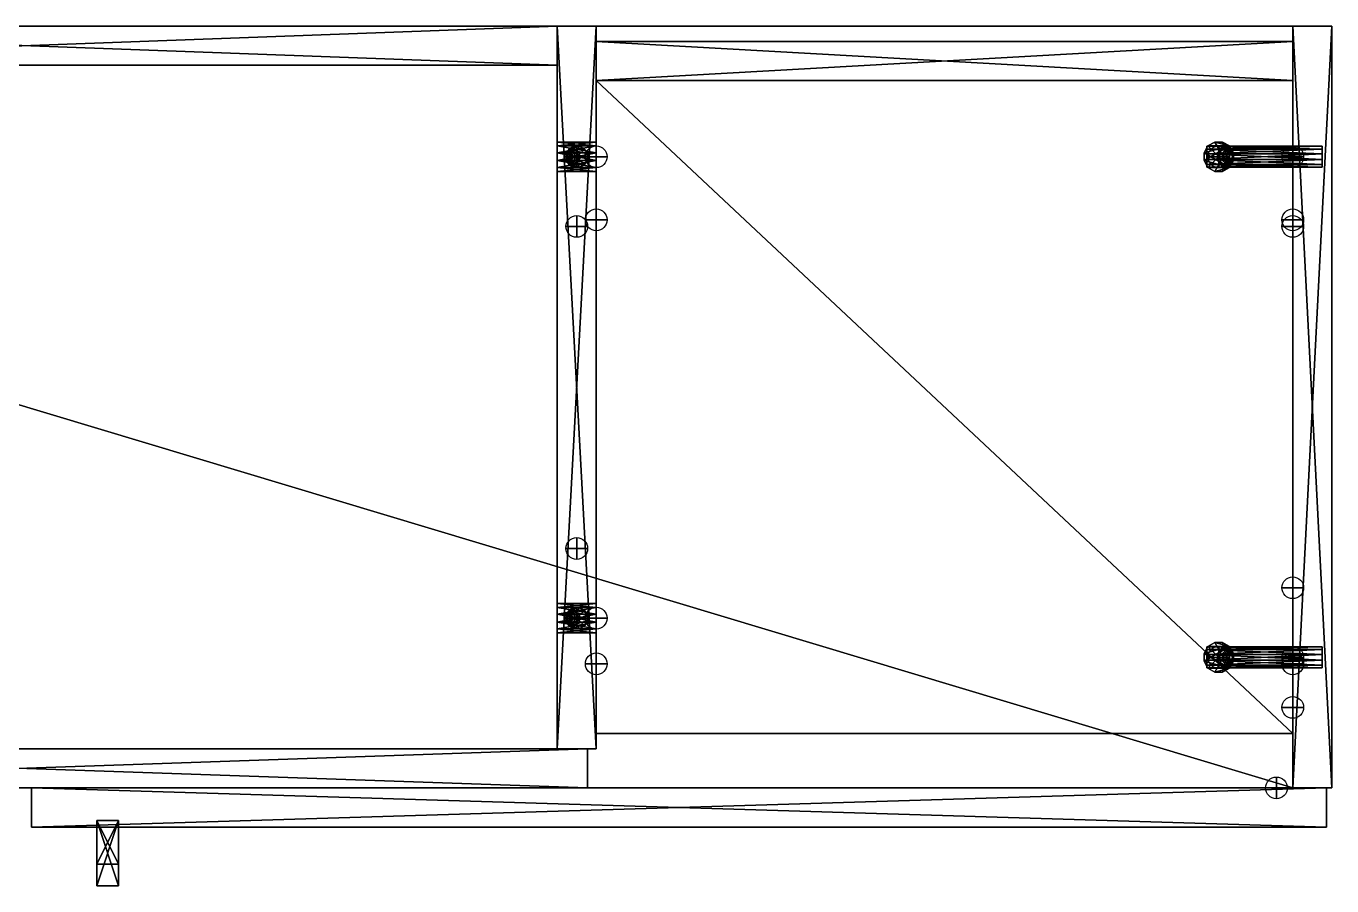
# Model space of a CAD drawing. Header units: centimetres. Extents: x 0 to 120, y -39 to 0.
# Drawn here: x 60 to 120, y -39.5 to 0 of the extents above; entities that cross this region are included whole.
import ezdxf

# ---------------------------------------------------------------- set-up
doc = ezdxf.new("R2010")
doc.units = ezdxf.units.CM
doc.header["$MEASUREMENT"] = 0
for name, color, linetype in [('CAB_DOORS', 31, 'Continuous'), ('CONNCIRCLE', 7, 'Continuous'), ('CONNECTORS', 7, 'Continuous'), ('HANDLES_AND_KNOBS', 254, 'Continuous'), ('MINIFKS', 6, 'Continuous'), ('PANELS_SIDE', 40, 'Continuous'), ('PANELS_WALL', 6, 'Continuous'), ('SHELVES', 32, 'Continuous')]:
    doc.layers.add(name, color=color, linetype=linetype)

# ---------------------------------------------------------------- blocks, each defined once
blk = doc.blocks.new('RIGHT_PANEL$2461169.476397037')
at = {"layer": 'PANELS_SIDE'}
mesh = blk.add_polyface(dxfattribs=at)
corners = [(0, 0), (1.8, 0), (0, 0, 115), (1.8, 0, 115), (0, -35, 115), (1.8, -35, 115), (0, -35), (1.8, -35)]
mesh.append_faces([[corners[k] for k in face] for face in [(3, 7, 1, 3)]], dxfattribs={"vtx0": -1})
mesh.append_faces([[corners[k] for k in face] for face in [(3, 1, 2, 3), (5, 3, 4, 5), (7, 5, 6, 7), (1, 7, 0, 1), (0, 6, 2, 0)]], dxfattribs={"vtx1": -1, "vtx3": -1})
mesh.append_faces([[corners[k] for k in face] for face in [(1, 0, 2, 1), (3, 2, 4, 3), (5, 4, 6, 5), (7, 6, 0, 7), (6, 4, 2, 6), (3, 5, 7, 3)]], dxfattribs={"vtx2": -1, "vtx3": -1})
blk = doc.blocks.new('BACKPANEL$2461169.476393912')
at = {"layer": 'PANELS_WALL'}
mesh = blk.add_polyface(dxfattribs=at)
corners = [(0, 0), (0, -1.8), (32, 0), (32, -1.8), (32, 0, 111.4), (32, -1.8, 111.4), (0, 0, 111.4), (0, -1.8, 111.4)]
mesh.append_faces([[corners[k] for k in face] for face in [(5, 1, 3, 5)]], dxfattribs={"vtx0": -1})
mesh.append_faces([[corners[k] for k in face] for face in [(3, 1, 2, 3), (5, 3, 4, 5), (7, 5, 6, 7), (1, 7, 0, 1), (2, 0, 4, 2)]], dxfattribs={"vtx1": -1, "vtx3": -1})
mesh.append_faces([[corners[k] for k in face] for face in [(1, 0, 2, 1), (3, 2, 4, 3), (5, 4, 6, 5), (7, 6, 0, 7), (0, 6, 4, 0), (5, 7, 1, 5)]], dxfattribs={"vtx2": -1, "vtx3": -1})
blk = doc.blocks.new('KA--RDUZ_____0595X1145$2461169.4763670834')
at = {"layer": 'CAB_DOORS'}
mesh = blk.add_polyface(dxfattribs=at)
corners = [(-29.75, -1.8), (-29.75, -1.8, 114.5), (-29.75, 0), (-29.75, 0, 114.5), (29.75, -1.8, 114.5), (29.75, 0, 114.5), (29.75, -1.8), (29.75, 0)]
mesh.append_faces([[corners[k] for k in face] for face in [(2, 1, 3), (3, 4, 5), (5, 6, 7), (7, 0, 2), (1, 6, 4), (5, 2, 3)]], dxfattribs={"vtx0": -1})
mesh.append_faces([[corners[k] for k in face] for face in [(0, 1, 2), (1, 4, 3), (4, 6, 5), (6, 0, 7), (0, 6, 1), (7, 2, 5)]], dxfattribs={"vtx1": -1})
blk = doc.blocks.new('HANDLES_AND_KNOBS_KULP53')
at = {"layer": 'HANDLES_AND_KNOBS'}
mesh = blk.add_polyface(dxfattribs=at)
corners = [(0.5, 7), (0.5, 7, 2), (-0.5, 7), (-0.5, 7, 2), (0.5, -7, 2), (-0.5, -7, 2), (0.5, -7), (-0.5, -7), (0.5, -9), (-0.5, -9), (0.5, -9, 3), (-0.5, -9, 3), (0.5, 9, 3), (-0.5, 9, 3), (0.5, 9), (-0.5, 9)]
mesh.append_faces([[corners[k] for k in face] for face in [(2, 1, 3), (3, 4, 5), (5, 6, 7), (7, 8, 9), (9, 10, 11), (11, 12, 13), (13, 14, 15), (15, 0, 2), (4, 8, 6), (9, 5, 7)]], dxfattribs={"vtx0": -1})
mesh.append_faces([[corners[k] for k in face] for face in [(10, 1, 12), (15, 3, 13), (13, 3, 11)]], dxfattribs={"vtx0": -1, "vtx1": -1})
mesh.append_faces([[corners[k] for k in face] for face in [(1, 14, 12), (10, 4, 1), (11, 3, 5)]], dxfattribs={"vtx0": -1, "vtx2": -1})
mesh.append_faces([[corners[k] for k in face] for face in [(0, 1, 2), (1, 4, 3), (4, 6, 5), (6, 8, 7), (8, 10, 9), (10, 12, 11), (12, 14, 13), (14, 0, 15), (0, 14, 1), (2, 3, 15)]], dxfattribs={"vtx1": -1})
mesh.append_faces([[corners[k] for k in face] for face in [(10, 8, 4), (9, 11, 5)]], dxfattribs={"vtx1": -1, "vtx2": -1})
blk = doc.blocks.new('KAGDRDUZ_____0595X1145$2461169.4763637614')
at = {"layer": 'CAB_DOORS', "color": 0}
blk.add_blockref('KA--RDUZ_____0595X1145$2461169.4763670834', (0, 0), dxfattribs=at)
at = {"layer": 'HANDLES_AND_KNOBS', "extrusion": (0, -1, 6.12303e-17)}
blk.add_blockref('HANDLES_AND_KNOBS_KULP53', (26.25, 12, 1.5), dxfattribs=at)
blk = doc.blocks.new('hinge_cup')
for centre in [(-0.496, 1.765), (-0.496, -2.049)]:
    blk.add_circle(centre, 0.15)
blk = doc.blocks.new('CONN_dwg-connectors-hinge_cup.dwg_3.141593_0.0000001.0000000.0000001.0000000.0000000.0000000.0000001.0000000.000000')
at = {"layer": 'CONNCIRCLE'}
blk.add_circle((0, 0), 0.5, dxfattribs=at)
at = {"layer": 'CONNCIRCLE', "extrusion": (0, 1, 0)}
blk.add_circle((0, 0), 0.5, dxfattribs=at)
at = {"layer": 'CONNCIRCLE', "extrusion": (1, 0, 0)}
blk.add_circle((0, 0), 0.5, dxfattribs=at)
at = {"layer": 'CAB_DOORS', "extrusion": (0, 1, 0), "rotation": 180.0000000000119}
blk.add_blockref('hinge_cup', (0, 0), dxfattribs=at)
mesh = blk.add_polyface()
corners = [(0, 0, 0.0001), (0, 0), (0, 0.0001, 0.0001), (0, 0.0001), (0.0001, 0, 0.0001), (0.0001, 0), (0.0001, 0.0001, 0.0001), (0.0001, 0.0001)]
mesh.append_faces([[corners[k] for k in face] for face in [(0, 0, 0, 0), (0, 0, 0, 0), (0, 0, 0, 0), (0, 0, 0, 0), (0, 0, 0, 0), (0, 0, 0, 0), (0, 0, 0, 0), (0, 0, 0, 0), (0, 0, 0, 0), (0, 0, 0, 0), (0, 0, 0, 0), (0, 0, 0, 0)]], dxfattribs={"vtx3": -1})
blk = doc.blocks.new('CONN_dwg-connectors-hinge_base.dwg_3.141593_-1.0000000.0000000.0000001.0000000.0000000.0000000.0000001.0000000.000000')
at = {"layer": 'CONNCIRCLE'}
blk.add_circle((0, 0), 0.5, dxfattribs=at)
at = {"layer": 'CONNCIRCLE', "extrusion": (0, 1, 0)}
blk.add_circle((0, 0), 0.5, dxfattribs=at)
at = {"layer": 'CONNCIRCLE', "extrusion": (1, 0, 0)}
blk.add_circle((0, 0), 0.5, dxfattribs=at)
mesh = blk.add_polyface()
corners = [(0, 0, 0.0001), (0, 0), (0, 0.0001, 0.0001), (0, 0.0001), (0.0001, 0, 0.0001), (0.0001, 0), (0.0001, 0.0001, 0.0001), (0.0001, 0.0001)]
mesh.append_faces([[corners[k] for k in face] for face in [(0, 0, 0, 0), (0, 0, 0, 0), (0, 0, 0, 0), (0, 0, 0, 0), (0, 0, 0, 0), (0, 0, 0, 0), (0, 0, 0, 0), (0, 0, 0, 0), (0, 0, 0, 0), (0, 0, 0, 0), (0, 0, 0, 0), (0, 0, 0, 0)]], dxfattribs={"vtx3": -1})
blk = doc.blocks.new('WFAN120(SB)115HTOP_PANEL$2461169.4763397914')
at = {"layer": 'SHELVES'}
mesh = blk.add_polyface(dxfattribs=at)
corners = [(0, -35), (0, -35, 1.8), (0, 0), (0, 0, 1.8), (116.4, 0), (116.4, 0, 1.8), (116.4, -35), (116.4, -35, 1.8)]
mesh.append_faces([[corners[k] for k in face] for face in [(2, 1, 3, 2), (4, 3, 5, 4), (6, 5, 7, 6), (0, 7, 1, 0), (2, 6, 0, 2)]], dxfattribs={"vtx0": -1})
mesh.append_faces([[corners[k] for k in face] for face in [(1, 7, 3, 1)]], dxfattribs={"vtx1": -1, "vtx3": -1})
mesh.append_faces([[corners[k] for k in face] for face in [(2, 0, 1, 2), (4, 2, 3, 4), (6, 4, 5, 6), (0, 6, 7, 0), (2, 4, 6, 2), (7, 5, 3, 7)]], dxfattribs={"vtx2": -1, "vtx3": -1})
blk = doc.blocks.new('Mnfks_ML')
at = {"layer": 'MINIFKS'}
mesh = blk.add_polyface(dxfattribs=at)
corners = [(0.129, -0.483, 1.36), (0.129, -0.483, -3.94), (0.354, -0.354, 1.36), (0.354, -0.354, -3.94), (0.483, -0.129, 1.36), (0.483, -0.129, -3.94), (0.483, 0.129, 1.36), (0.483, 0.129, -3.94), (0.354, 0.354, 1.36), (0.354, 0.354, -3.94), (0.129, 0.483, 1.36), (0.129, 0.483, -3.94), (-0.129, 0.483, 1.36), (-0.129, 0.483, -3.94), (-0.354, 0.354, 1.36), (-0.354, 0.354, -3.94), (-0.483, 0.129, 1.36), (-0.483, 0.129, -3.94), (-0.483, -0.129, 1.36), (-0.483, -0.129, -3.94), (-0.354, -0.354, 1.36), (-0.354, -0.354, -3.94), (-0.129, -0.483, 1.36), (-0.129, -0.483, -3.94)]
mesh.append_faces([[corners[k] for k in face] for face in [(2, 1, 3, 2), (4, 3, 5, 4), (6, 5, 7, 6), (8, 7, 9, 8), (10, 9, 11, 10), (12, 11, 13, 12), (14, 13, 15, 14), (16, 15, 17, 16), (18, 17, 19, 18), (20, 19, 21, 20), (22, 21, 23, 22), (0, 23, 1, 0), (14, 10, 12, 14)]], dxfattribs={"vtx0": -1})
mesh.append_faces([[corners[k] for k in face] for face in [(14, 0, 2, 14), (14, 2, 4, 14), (14, 4, 6, 14), (14, 6, 8, 14), (14, 8, 10, 14), (14, 18, 20, 14), (14, 20, 22, 14), (14, 22, 0, 14)]], dxfattribs={"vtx0": -1, "vtx2": -1})
mesh.append_faces([[corners[k] for k in face] for face in [(3, 1, 15, 3), (5, 3, 15, 5), (7, 5, 15, 7), (9, 7, 15, 9), (11, 9, 15, 11), (21, 19, 15, 21), (23, 21, 15, 23), (1, 23, 15, 1)]], dxfattribs={"vtx1": -1, "vtx2": -1, "vtx3": -1})
mesh.append_faces([[corners[k] for k in face] for face in [(13, 11, 15, 13)]], dxfattribs={"vtx1": -1, "vtx3": -1})
mesh.append_faces([[corners[k] for k in face] for face in [(2, 0, 1, 2), (4, 2, 3, 4), (6, 4, 5, 6), (8, 6, 7, 8), (10, 8, 9, 10), (12, 10, 11, 12), (14, 12, 13, 14), (16, 14, 15, 16), (18, 16, 17, 18), (20, 18, 19, 20), (22, 20, 21, 22), (0, 22, 23, 0), (14, 16, 18, 14), (19, 17, 15, 19)]], dxfattribs={"vtx2": -1, "vtx3": -1})
blk = doc.blocks.new('CONN_dwg-nwconnector-Mnfks_ML.dwg_0.000000_0.0000000.0000001.0000000.0000000.000000-1.0000000.0000001.0000000.000000')
at = {"layer": 'CONNCIRCLE'}
blk.add_circle((0, 0), 0.5, dxfattribs=at)
at = {"layer": 'CONNCIRCLE', "extrusion": (0, 1, 0)}
blk.add_circle((0, 0), 0.5, dxfattribs=at)
at = {"layer": 'CONNCIRCLE', "extrusion": (1, 0, 0)}
blk.add_circle((0, 0), 0.5, dxfattribs=at)
at = {"extrusion": (1, 0, 0), "rotation": 270}
blk.add_blockref('Mnfks_ML', (0, 0), dxfattribs=at)
mesh = blk.add_polyface()
corners = [(0, 0, 0.0001), (0, 0), (0, 0.0001, 0.0001), (0, 0.0001), (0.0001, 0, 0.0001), (0.0001, 0), (0.0001, 0.0001, 0.0001), (0.0001, 0.0001)]
mesh.append_faces([[corners[k] for k in face] for face in [(0, 0, 0, 0), (0, 0, 0, 0), (0, 0, 0, 0), (0, 0, 0, 0), (0, 0, 0, 0), (0, 0, 0, 0), (0, 0, 0, 0), (0, 0, 0, 0), (0, 0, 0, 0), (0, 0, 0, 0), (0, 0, 0, 0), (0, 0, 0, 0)]], dxfattribs={"vtx3": -1})
blk = doc.blocks.new('Mnfks_VIDA')
at = {"layer": 'MINIFKS'}
mesh = blk.add_polyface(dxfattribs=at)
corners = [(0.181, -0.676), (0.181, -0.676, -1.8), (0.495, -0.495), (0.495, -0.495, -1.8), (0.676, -0.181), (0.676, -0.181, -1.8), (0.676, 0.181), (0.676, 0.181, -1.8), (0.495, 0.495), (0.495, 0.495, -1.8), (0.181, 0.676), (0.181, 0.676, -1.8), (-0.181, 0.676), (-0.181, 0.676, -1.8), (-0.495, 0.495), (-0.495, 0.495, -1.8), (-0.676, 0.181), (-0.676, 0.181, -1.8), (-0.676, -0.181), (-0.676, -0.181, -1.8), (-0.495, -0.495), (-0.495, -0.495, -1.8), (-0.181, -0.676), (-0.181, -0.676, -1.8)]
mesh.append_faces([[corners[k] for k in face] for face in [(2, 1, 3, 2), (4, 3, 5, 4), (6, 5, 7, 6), (8, 7, 9, 8), (10, 9, 11, 10), (12, 11, 13, 12), (14, 13, 15, 14), (16, 15, 17, 16), (18, 17, 19, 18), (20, 19, 21, 20), (22, 21, 23, 22), (0, 23, 1, 0), (8, 4, 6, 8)]], dxfattribs={"vtx0": -1})
mesh.append_faces([[corners[k] for k in face] for face in [(8, 0, 2, 8), (8, 2, 4, 8), (8, 12, 14, 8), (8, 14, 16, 8), (8, 16, 18, 8), (8, 18, 20, 8), (8, 20, 22, 8), (8, 22, 0, 8)]], dxfattribs={"vtx0": -1, "vtx2": -1})
mesh.append_faces([[corners[k] for k in face] for face in [(3, 1, 9, 3), (5, 3, 9, 5), (15, 13, 9, 15), (17, 15, 9, 17), (19, 17, 9, 19), (21, 19, 9, 21), (23, 21, 9, 23), (1, 23, 9, 1)]], dxfattribs={"vtx1": -1, "vtx2": -1, "vtx3": -1})
mesh.append_faces([[corners[k] for k in face] for face in [(7, 5, 9, 7)]], dxfattribs={"vtx1": -1, "vtx3": -1})
mesh.append_faces([[corners[k] for k in face] for face in [(2, 0, 1, 2), (4, 2, 3, 4), (6, 4, 5, 6), (8, 6, 7, 8), (10, 8, 9, 10), (12, 10, 11, 12), (14, 12, 13, 14), (16, 14, 15, 16), (18, 16, 17, 18), (20, 18, 19, 20), (22, 20, 21, 22), (0, 22, 23, 0), (8, 10, 12, 8), (13, 11, 9, 13)]], dxfattribs={"vtx2": -1, "vtx3": -1})
blk = doc.blocks.new('CONN_dwg-nwconnector-Mnfks_VIDA.dwg_0.000000_0.0000000.0000001.0000001.0000000.0000000.0000000.000000-1.0000000.000000')
at = {"layer": 'CONNCIRCLE'}
blk.add_circle((0, 0), 0.5, dxfattribs=at)
at = {"layer": 'CONNCIRCLE', "extrusion": (0, 1, 0)}
blk.add_circle((0, 0), 0.5, dxfattribs=at)
at = {"layer": 'CONNCIRCLE', "extrusion": (1, 0, 0)}
blk.add_circle((0, 0), 0.5, dxfattribs=at)
at = {"extrusion": (0, 0, -1), "rotation": 180}
blk.add_blockref('Mnfks_VIDA', (0, 0), dxfattribs=at)
mesh = blk.add_polyface()
corners = [(0, 0, 0.0001), (0, 0), (0, 0.0001, 0.0001), (0, 0.0001), (0.0001, 0, 0.0001), (0.0001, 0), (0.0001, 0.0001, 0.0001), (0.0001, 0.0001)]
mesh.append_faces([[corners[k] for k in face] for face in [(0, 0, 0, 0), (0, 0, 0, 0), (0, 0, 0, 0), (0, 0, 0, 0), (0, 0, 0, 0), (0, 0, 0, 0), (0, 0, 0, 0), (0, 0, 0, 0), (0, 0, 0, 0), (0, 0, 0, 0), (0, 0, 0, 0), (0, 0, 0, 0)]], dxfattribs={"vtx3": -1})
blk = doc.blocks.new('CONN_dwg-nwconnector-Kavela.dwg_0.000000_0.0000000.0000001.0000000.0000000.000000-1.0000000.0000001.0000000.000000')
at = {"layer": 'CONNCIRCLE'}
blk.add_circle((0, 0), 0.5, dxfattribs=at)
at = {"layer": 'CONNCIRCLE', "extrusion": (0, 1, 0)}
blk.add_circle((0, 0), 0.5, dxfattribs=at)
at = {"layer": 'CONNCIRCLE', "extrusion": (1, 0, 0)}
blk.add_circle((0, 0), 0.5, dxfattribs=at)
mesh = blk.add_polyface()
corners = [(0, 0, 0.0001), (0, 0), (0, 0.0001, 0.0001), (0, 0.0001), (0.0001, 0, 0.0001), (0.0001, 0), (0.0001, 0.0001, 0.0001), (0.0001, 0.0001)]
mesh.append_faces([[corners[k] for k in face] for face in [(0, 0, 0, 0), (0, 0, 0, 0), (0, 0, 0, 0), (0, 0, 0, 0), (0, 0, 0, 0), (0, 0, 0, 0), (0, 0, 0, 0), (0, 0, 0, 0), (0, 0, 0, 0), (0, 0, 0, 0), (0, 0, 0, 0), (0, 0, 0, 0)]], dxfattribs={"vtx3": -1})
blk = doc.blocks.new('WFAN120(SB)115HBOTTOM_PANEL$2461169.476298044')
at = {"layer": 'SHELVES'}
mesh = blk.add_polyface(dxfattribs=at)
corners = [(0, -35), (0, -35, 1.8), (0, 0), (0, 0, 1.8), (116.4, 0), (116.4, 0, 1.8), (116.4, -35), (116.4, -35, 1.8)]
mesh.append_faces([[corners[k] for k in face] for face in [(2, 1, 3, 2), (4, 3, 5, 4), (6, 5, 7, 6), (0, 7, 1, 0), (2, 6, 0, 2)]], dxfattribs={"vtx0": -1})
mesh.append_faces([[corners[k] for k in face] for face in [(1, 7, 3, 1)]], dxfattribs={"vtx1": -1, "vtx3": -1})
mesh.append_faces([[corners[k] for k in face] for face in [(2, 0, 1, 2), (4, 2, 3, 4), (6, 4, 5, 6), (0, 6, 7, 0), (2, 4, 6, 2), (7, 5, 3, 7)]], dxfattribs={"vtx2": -1, "vtx3": -1})
blk = doc.blocks.new('CONN_dwg-nwconnector-Mnfks_ML.dwg_0.000000_0.0000000.0000001.0000000.0000000.0000001.0000000.000000-1.0000000.000000')
at = {"layer": 'CONNCIRCLE'}
blk.add_circle((0, 0), 0.5, dxfattribs=at)
at = {"layer": 'CONNCIRCLE', "extrusion": (0, 1, 0)}
blk.add_circle((0, 0), 0.5, dxfattribs=at)
at = {"layer": 'CONNCIRCLE', "extrusion": (1, 0, 0)}
blk.add_circle((0, 0), 0.5, dxfattribs=at)
at = {"extrusion": (1, 0, 0), "rotation": 90}
blk.add_blockref('Mnfks_ML', (0, 0), dxfattribs=at)
mesh = blk.add_polyface()
corners = [(0, 0, 0.0001), (0, 0), (0, 0.0001, 0.0001), (0, 0.0001), (0.0001, 0, 0.0001), (0.0001, 0), (0.0001, 0.0001, 0.0001), (0.0001, 0.0001)]
mesh.append_faces([[corners[k] for k in face] for face in [(0, 0, 0, 0), (0, 0, 0, 0), (0, 0, 0, 0), (0, 0, 0, 0), (0, 0, 0, 0), (0, 0, 0, 0), (0, 0, 0, 0), (0, 0, 0, 0), (0, 0, 0, 0), (0, 0, 0, 0), (0, 0, 0, 0), (0, 0, 0, 0)]], dxfattribs={"vtx3": -1})
blk = doc.blocks.new('CONN_dwg-nwconnector-Mnfks_VIDA.dwg_0.000000_0.0000000.0000001.0000001.0000000.0000000.0000000.0000001.0000000.000000')
at = {"layer": 'CONNCIRCLE'}
blk.add_circle((0, 0), 0.5, dxfattribs=at)
at = {"layer": 'CONNCIRCLE', "extrusion": (0, 1, 0)}
blk.add_circle((0, 0), 0.5, dxfattribs=at)
at = {"layer": 'CONNCIRCLE', "extrusion": (1, 0, 0)}
blk.add_circle((0, 0), 0.5, dxfattribs=at)
blk.add_blockref('Mnfks_VIDA', (0, 0))
mesh = blk.add_polyface()
corners = [(0, 0, 0.0001), (0, 0), (0, 0.0001, 0.0001), (0, 0.0001), (0.0001, 0, 0.0001), (0.0001, 0), (0.0001, 0.0001, 0.0001), (0.0001, 0.0001)]
mesh.append_faces([[corners[k] for k in face] for face in [(0, 0, 0, 0), (0, 0, 0, 0), (0, 0, 0, 0), (0, 0, 0, 0), (0, 0, 0, 0), (0, 0, 0, 0), (0, 0, 0, 0), (0, 0, 0, 0), (0, 0, 0, 0), (0, 0, 0, 0), (0, 0, 0, 0), (0, 0, 0, 0)]], dxfattribs={"vtx3": -1})
blk = doc.blocks.new('CONN_dwg-nwconnector-Kavela.dwg_0.000000_0.0000000.0000001.0000000.0000000.0000001.0000000.000000-1.0000000.000000')
at = {"layer": 'CONNCIRCLE'}
blk.add_circle((0, 0), 0.5, dxfattribs=at)
at = {"layer": 'CONNCIRCLE', "extrusion": (0, 1, 0)}
blk.add_circle((0, 0), 0.5, dxfattribs=at)
at = {"layer": 'CONNCIRCLE', "extrusion": (1, 0, 0)}
blk.add_circle((0, 0), 0.5, dxfattribs=at)
mesh = blk.add_polyface()
corners = [(0, 0, 0.0001), (0, 0), (0, 0.0001, 0.0001), (0, 0.0001), (0.0001, 0, 0.0001), (0.0001, 0), (0.0001, 0.0001, 0.0001), (0.0001, 0.0001)]
mesh.append_faces([[corners[k] for k in face] for face in [(0, 0, 0, 0), (0, 0, 0, 0), (0, 0, 0, 0), (0, 0, 0, 0), (0, 0, 0, 0), (0, 0, 0, 0), (0, 0, 0, 0), (0, 0, 0, 0), (0, 0, 0, 0), (0, 0, 0, 0), (0, 0, 0, 0), (0, 0, 0, 0)]], dxfattribs={"vtx3": -1})
blk = doc.blocks.new('WFAN120(SB)115HDIVIDER$2461169.4762209952')
at = {"layer": 'PANELS_SIDE'}
mesh = blk.add_polyface(dxfattribs=at)
corners = [(0, 0), (1.8, 0), (0, 0, 111.4), (1.8, 0, 111.4), (0, -33.2, 111.4), (1.8, -33.2, 111.4), (0, -33.2), (1.8, -33.2)]
mesh.append_faces([[corners[k] for k in face] for face in [(3, 7, 1, 3)]], dxfattribs={"vtx0": -1})
mesh.append_faces([[corners[k] for k in face] for face in [(3, 1, 2, 3), (5, 3, 4, 5), (7, 5, 6, 7), (1, 7, 0, 1), (0, 6, 2, 0)]], dxfattribs={"vtx1": -1, "vtx3": -1})
mesh.append_faces([[corners[k] for k in face] for face in [(1, 0, 2, 1), (3, 2, 4, 3), (5, 4, 6, 5), (7, 6, 0, 7), (6, 4, 2, 6), (3, 5, 7, 3)]], dxfattribs={"vtx2": -1, "vtx3": -1})
blk = doc.blocks.new('CONN_dwg-nwconnector-Mnfks_ML.dwg_0.000000_0.0000000.0000001.0000001.0000000.0000000.0000000.0000001.0000000.000000')
at = {"layer": 'CONNCIRCLE'}
blk.add_circle((0, 0), 0.5, dxfattribs=at)
at = {"layer": 'CONNCIRCLE', "extrusion": (0, 1, 0)}
blk.add_circle((0, 0), 0.5, dxfattribs=at)
at = {"layer": 'CONNCIRCLE', "extrusion": (1, 0, 0)}
blk.add_circle((0, 0), 0.5, dxfattribs=at)
at = {"layer": 'PANELS_SIDE'}
blk.add_blockref('Mnfks_ML', (0, 0), dxfattribs=at)
mesh = blk.add_polyface()
corners = [(0, 0, 0.0001), (0, 0), (0, 0.0001, 0.0001), (0, 0.0001), (0.0001, 0, 0.0001), (0.0001, 0), (0.0001, 0.0001, 0.0001), (0.0001, 0.0001)]
mesh.append_faces([[corners[k] for k in face] for face in [(0, 0, 0, 0), (0, 0, 0, 0), (0, 0, 0, 0), (0, 0, 0, 0), (0, 0, 0, 0), (0, 0, 0, 0), (0, 0, 0, 0), (0, 0, 0, 0), (0, 0, 0, 0), (0, 0, 0, 0), (0, 0, 0, 0), (0, 0, 0, 0)]], dxfattribs={"vtx3": -1})
blk = doc.blocks.new('CONN_dwg-nwconnector-Mnfks_VIDA.dwg_0.000000_0.0000000.0000001.0000000.0000000.0000001.0000000.000000-1.0000000.000000')
at = {"layer": 'CONNCIRCLE'}
blk.add_circle((0, 0), 0.5, dxfattribs=at)
at = {"layer": 'CONNCIRCLE', "extrusion": (0, 1, 0)}
blk.add_circle((0, 0), 0.5, dxfattribs=at)
at = {"layer": 'CONNCIRCLE', "extrusion": (1, 0, 0)}
blk.add_circle((0, 0), 0.5, dxfattribs=at)
at = {"layer": 'PANELS_SIDE', "extrusion": (1, 0, 0), "rotation": 90}
blk.add_blockref('Mnfks_VIDA', (0, 0), dxfattribs=at)
mesh = blk.add_polyface()
corners = [(0, 0, 0.0001), (0, 0), (0, 0.0001, 0.0001), (0, 0.0001), (0.0001, 0, 0.0001), (0.0001, 0), (0.0001, 0.0001, 0.0001), (0.0001, 0.0001)]
mesh.append_faces([[corners[k] for k in face] for face in [(0, 0, 0, 0), (0, 0, 0, 0), (0, 0, 0, 0), (0, 0, 0, 0), (0, 0, 0, 0), (0, 0, 0, 0), (0, 0, 0, 0), (0, 0, 0, 0), (0, 0, 0, 0), (0, 0, 0, 0), (0, 0, 0, 0), (0, 0, 0, 0)]], dxfattribs={"vtx3": -1})
blk = doc.blocks.new('CONN_dwg-nwconnector-Kavela.dwg_0.000000_0.0000000.0000001.0000001.0000000.0000000.0000000.0000001.0000000.000000')
at = {"layer": 'CONNCIRCLE'}
blk.add_circle((0, 0), 0.5, dxfattribs=at)
at = {"layer": 'CONNCIRCLE', "extrusion": (0, 1, 0)}
blk.add_circle((0, 0), 0.5, dxfattribs=at)
at = {"layer": 'CONNCIRCLE', "extrusion": (1, 0, 0)}
blk.add_circle((0, 0), 0.5, dxfattribs=at)
mesh = blk.add_polyface()
corners = [(0, 0, 0.0001), (0, 0), (0, 0.0001, 0.0001), (0, 0.0001), (0.0001, 0, 0.0001), (0.0001, 0), (0.0001, 0.0001, 0.0001), (0.0001, 0.0001)]
mesh.append_faces([[corners[k] for k in face] for face in [(0, 0, 0, 0), (0, 0, 0, 0), (0, 0, 0, 0), (0, 0, 0, 0), (0, 0, 0, 0), (0, 0, 0, 0), (0, 0, 0, 0), (0, 0, 0, 0), (0, 0, 0, 0), (0, 0, 0, 0), (0, 0, 0, 0), (0, 0, 0, 0)]], dxfattribs={"vtx3": -1})
blk = doc.blocks.new('CONN_dwg-nwconnector-Mnfks_ML.dwg_0.000000_0.0000000.0000001.0000001.0000000.0000000.0000000.000000-1.000000-0.000000')
at = {"layer": 'CONNCIRCLE'}
blk.add_circle((0, 0), 0.5, dxfattribs=at)
at = {"layer": 'CONNCIRCLE', "extrusion": (0, 1, 0)}
blk.add_circle((0, 0), 0.5, dxfattribs=at)
at = {"layer": 'CONNCIRCLE', "extrusion": (1, 0, 0)}
blk.add_circle((0, 0), 0.5, dxfattribs=at)
at = {"layer": 'PANELS_SIDE', "extrusion": (0, 1.13057e-16, -1), "rotation": 180}
blk.add_blockref('Mnfks_ML', (0, 0), dxfattribs=at)
mesh = blk.add_polyface()
corners = [(0, 0, 0.0001), (0, 0), (0, 0.0001, 0.0001), (0, 0.0001), (0.0001, 0, 0.0001), (0.0001, 0), (0.0001, 0.0001, 0.0001), (0.0001, 0.0001)]
mesh.append_faces([[corners[k] for k in face] for face in [(0, 0, 0, 0), (0, 0, 0, 0), (0, 0, 0, 0), (0, 0, 0, 0), (0, 0, 0, 0), (0, 0, 0, 0), (0, 0, 0, 0), (0, 0, 0, 0), (0, 0, 0, 0), (0, 0, 0, 0), (0, 0, 0, 0), (0, 0, 0, 0)]], dxfattribs={"vtx3": -1})
blk = doc.blocks.new('CONN_dwg-nwconnector-Mnfks_VIDA.dwg_0.000000_0.0000000.0000001.0000000.0000000.000000-1.0000000.0000001.0000000.000000')
at = {"layer": 'CONNCIRCLE'}
blk.add_circle((0, 0), 0.5, dxfattribs=at)
at = {"layer": 'CONNCIRCLE', "extrusion": (0, 1, 0)}
blk.add_circle((0, 0), 0.5, dxfattribs=at)
at = {"layer": 'CONNCIRCLE', "extrusion": (1, 0, 0)}
blk.add_circle((0, 0), 0.5, dxfattribs=at)
at = {"layer": 'PANELS_SIDE', "extrusion": (1, 0, 0), "rotation": 270}
blk.add_blockref('Mnfks_VIDA', (0, 0), dxfattribs=at)
mesh = blk.add_polyface()
corners = [(0, 0, 0.0001), (0, 0), (0, 0.0001, 0.0001), (0, 0.0001), (0.0001, 0, 0.0001), (0.0001, 0), (0.0001, 0.0001, 0.0001), (0.0001, 0.0001)]
mesh.append_faces([[corners[k] for k in face] for face in [(0, 0, 0, 0), (0, 0, 0, 0), (0, 0, 0, 0), (0, 0, 0, 0), (0, 0, 0, 0), (0, 0, 0, 0), (0, 0, 0, 0), (0, 0, 0, 0), (0, 0, 0, 0), (0, 0, 0, 0), (0, 0, 0, 0), (0, 0, 0, 0)]], dxfattribs={"vtx3": -1})
blk = doc.blocks.new('CONN_dwg-nwconnector-Kavela.dwg_0.000000_0.0000000.0000001.0000001.0000000.0000000.0000000.000000-1.000000-0.000000')
at = {"layer": 'CONNCIRCLE'}
blk.add_circle((0, 0), 0.5, dxfattribs=at)
at = {"layer": 'CONNCIRCLE', "extrusion": (0, 1, 0)}
blk.add_circle((0, 0), 0.5, dxfattribs=at)
at = {"layer": 'CONNCIRCLE', "extrusion": (1, 0, 0)}
blk.add_circle((0, 0), 0.5, dxfattribs=at)
mesh = blk.add_polyface()
corners = [(0, 0, 0.0001), (0, 0), (0, 0.0001, 0.0001), (0, 0.0001), (0.0001, 0, 0.0001), (0.0001, 0), (0.0001, 0.0001, 0.0001), (0.0001, 0.0001)]
mesh.append_faces([[corners[k] for k in face] for face in [(0, 0, 0, 0), (0, 0, 0, 0), (0, 0, 0, 0), (0, 0, 0, 0), (0, 0, 0, 0), (0, 0, 0, 0), (0, 0, 0, 0), (0, 0, 0, 0), (0, 0, 0, 0), (0, 0, 0, 0), (0, 0, 0, 0), (0, 0, 0, 0)]], dxfattribs={"vtx3": -1})
blk = doc.blocks.new('WFAN120(SB)115HFALSEFRONT$2461169.4761826387')
at = {"layer": 'PANELS_WALL'}
mesh = blk.add_polyface(dxfattribs=at)
corners = [(0, 0), (0, -1.8), (0, 0, 111.4), (0, -1.8, 111.4), (52, 0, 111.4), (52, -1.8, 111.4), (52, 0), (52, -1.8)]
mesh.append_faces([[corners[k] for k in face] for face in [(2, 1, 3, 2), (4, 3, 5, 4), (6, 5, 7, 6), (0, 7, 1, 0), (2, 6, 0, 2)]], dxfattribs={"vtx0": -1})
mesh.append_faces([[corners[k] for k in face] for face in [(1, 7, 3, 1)]], dxfattribs={"vtx1": -1, "vtx3": -1})
mesh.append_faces([[corners[k] for k in face] for face in [(2, 0, 1, 2), (4, 2, 3, 4), (6, 4, 5, 6), (0, 6, 7, 0), (2, 4, 6, 2), (7, 5, 3, 7)]], dxfattribs={"vtx2": -1, "vtx3": -1})
blk = doc.blocks.new('WFAN120(SB)115HRAIL$2461169.4761795369')
at = {"layer": 'PANELS_WALL'}
mesh = blk.add_polyface(dxfattribs=at)
corners = [(0, 0), (0, -1.8), (0, 0, 12), (0, -1.8, 12), (48.8, 0, 12), (48.8, -1.8, 12), (48.8, 0), (48.8, -1.8)]
mesh.append_faces([[corners[k] for k in face] for face in [(2, 1, 3, 2), (4, 3, 5, 4), (6, 5, 7, 6), (0, 7, 1, 0), (2, 6, 0, 2)]], dxfattribs={"vtx0": -1})
mesh.append_faces([[corners[k] for k in face] for face in [(1, 7, 3, 1)]], dxfattribs={"vtx1": -1, "vtx3": -1})
mesh.append_faces([[corners[k] for k in face] for face in [(2, 0, 1, 2), (4, 2, 3, 4), (6, 4, 5, 6), (0, 6, 7, 0), (2, 4, 6, 2), (7, 5, 3, 7)]], dxfattribs={"vtx2": -1, "vtx3": -1})
blk = doc.blocks.new('WFAN120(SB)115HADJUSTABLE_SHELF$2461169.476060729')
at = {"layer": 'SHELVES'}
mesh = blk.add_polyface(dxfattribs=at)
corners = [(0, -30), (0, -30, 1.8), (0, 0), (0, 0, 1.8), (32, 0), (32, 0, 1.8), (32, -30), (32, -30, 1.8)]
mesh.append_faces([[corners[k] for k in face] for face in [(2, 1, 3, 2), (4, 3, 5, 4), (6, 5, 7, 6), (0, 7, 1, 0), (2, 6, 0, 2)]], dxfattribs={"vtx0": -1})
mesh.append_faces([[corners[k] for k in face] for face in [(1, 7, 3, 1)]], dxfattribs={"vtx1": -1, "vtx3": -1})
mesh.append_faces([[corners[k] for k in face] for face in [(2, 0, 1, 2), (4, 2, 3, 4), (6, 4, 5, 6), (0, 6, 7, 0), (2, 4, 6, 2), (7, 5, 3, 7)]], dxfattribs={"vtx2": -1, "vtx3": -1})
blk = doc.blocks.new('CONN_dwg-nwconnector-HrafD.dwg_0.000000_0.0000000.0000001.0000000.0000000.000000-1.0000000.000000-1.0000000.000000')
at = {"layer": 'CONNCIRCLE'}
blk.add_circle((0, 0), 0.5, dxfattribs=at)
at = {"layer": 'CONNCIRCLE', "extrusion": (0, 1, 0)}
blk.add_circle((0, 0), 0.5, dxfattribs=at)
at = {"layer": 'CONNCIRCLE', "extrusion": (1, 0, 0)}
blk.add_circle((0, 0), 0.5, dxfattribs=at)
mesh = blk.add_polyface()
corners = [(0, 0, 0.0001), (0, 0), (0, 0.0001, 0.0001), (0, 0.0001), (0.0001, 0, 0.0001), (0.0001, 0), (0.0001, 0.0001, 0.0001), (0.0001, 0.0001)]
mesh.append_faces([[corners[k] for k in face] for face in [(0, 0, 0, 0), (0, 0, 0, 0), (0, 0, 0, 0), (0, 0, 0, 0), (0, 0, 0, 0), (0, 0, 0, 0), (0, 0, 0, 0), (0, 0, 0, 0), (0, 0, 0, 0), (0, 0, 0, 0), (0, 0, 0, 0), (0, 0, 0, 0)]], dxfattribs={"vtx3": -1})
blk = doc.blocks.new('CONN_dwg-nwconnector-HrafD.dwg_0.000000_0.0000000.0000001.0000000.0000000.0000001.0000000.000000-1.0000000.000000')
at = {"layer": 'CONNCIRCLE'}
blk.add_circle((0, 0), 0.5, dxfattribs=at)
at = {"layer": 'CONNCIRCLE', "extrusion": (0, 1, 0)}
blk.add_circle((0, 0), 0.5, dxfattribs=at)
at = {"layer": 'CONNCIRCLE', "extrusion": (1, 0, 0)}
blk.add_circle((0, 0), 0.5, dxfattribs=at)
mesh = blk.add_polyface()
corners = [(0, 0, 0.0001), (0, 0), (0, 0.0001, 0.0001), (0, 0.0001), (0.0001, 0, 0.0001), (0.0001, 0), (0.0001, 0.0001, 0.0001), (0.0001, 0.0001)]
mesh.append_faces([[corners[k] for k in face] for face in [(0, 0, 0, 0), (0, 0, 0, 0), (0, 0, 0, 0), (0, 0, 0, 0), (0, 0, 0, 0), (0, 0, 0, 0), (0, 0, 0, 0), (0, 0, 0, 0), (0, 0, 0, 0), (0, 0, 0, 0), (0, 0, 0, 0), (0, 0, 0, 0)]], dxfattribs={"vtx3": -1})
blk = doc.blocks.new('WFAN120(SB)115HADJUSTABLE_SHELF$2461169.4760222221')
at = {"layer": 'SHELVES'}
mesh = blk.add_polyface(dxfattribs=at)
corners = [(0, -30), (0, -30, 1.8), (0, 0), (0, 0, 1.8), (32, 0), (32, 0, 1.8), (32, -30), (32, -30, 1.8)]
mesh.append_faces([[corners[k] for k in face] for face in [(2, 1, 3, 2), (4, 3, 5, 4), (6, 5, 7, 6), (0, 7, 1, 0), (2, 6, 0, 2)]], dxfattribs={"vtx0": -1})
mesh.append_faces([[corners[k] for k in face] for face in [(1, 7, 3, 1)]], dxfattribs={"vtx1": -1, "vtx3": -1})
mesh.append_faces([[corners[k] for k in face] for face in [(2, 0, 1, 2), (4, 2, 3, 4), (6, 4, 5, 6), (0, 6, 7, 0), (2, 4, 6, 2), (7, 5, 3, 7)]], dxfattribs={"vtx2": -1, "vtx3": -1})
blk = doc.blocks.new('WFAN120(SB)115HADJUSTABLE_SHELF$2461169.4759834493')
at = {"layer": 'SHELVES'}
mesh = blk.add_polyface(dxfattribs=at)
corners = [(0, -30), (0, -30, 1.8), (0, 0), (0, 0, 1.8), (32, 0), (32, 0, 1.8), (32, -30), (32, -30, 1.8)]
mesh.append_faces([[corners[k] for k in face] for face in [(2, 1, 3, 2), (4, 3, 5, 4), (6, 5, 7, 6), (0, 7, 1, 0), (2, 6, 0, 2)]], dxfattribs={"vtx0": -1})
mesh.append_faces([[corners[k] for k in face] for face in [(1, 7, 3, 1)]], dxfattribs={"vtx1": -1, "vtx3": -1})
mesh.append_faces([[corners[k] for k in face] for face in [(2, 0, 1, 2), (4, 2, 3, 4), (6, 4, 5, 6), (0, 6, 7, 0), (2, 4, 6, 2), (7, 5, 3, 7)]], dxfattribs={"vtx2": -1, "vtx3": -1})

msp = doc.modelspace()

# ---------------------------------------------------------------- block references
at = {"layer": 'CAB_DOORS', "xscale": -1}
msp.add_blockref('KAGDRDUZ_____0595X1145$2461169.4763637614', (90, -34.999, 0.25), dxfattribs=at)
at = {"layer": 'CONNECTORS'}
for name, p in [('CONN_dwg-nwconnector-Mnfks_VIDA.dwg_0.000000_0.0000000.0000001.0000000.0000000.0000001.0000000.000000-1.0000000.000000', (86.2, -6, 109.8)), ('CONN_dwg-nwconnector-Mnfks_VIDA.dwg_0.000000_0.0000000.0000001.0000000.0000000.000000-1.0000000.0000001.0000000.000000', (86.2, -6, 5.2)), ('CONN_dwg-nwconnector-Mnfks_VIDA.dwg_0.000000_0.0000000.0000001.0000001.0000000.0000000.0000000.000000-1.0000000.000000', (114.8, -6, 113.2)), ('CONN_dwg-nwconnector-Mnfks_VIDA.dwg_0.000000_0.0000000.0000001.0000001.0000000.0000000.0000000.0000001.0000000.000000', (114.8, -6, 1.8)), ('CONN_dwg-nwconnector-Mnfks_ML.dwg_0.000000_0.0000000.0000001.0000001.0000000.0000000.0000000.0000001.0000000.000000', (85.3, -6, 113.2)), ('CONN_dwg-nwconnector-Mnfks_ML.dwg_0.000000_0.0000000.0000001.0000001.0000000.0000000.0000000.000000-1.000000-0.000000', (85.3, -6, 1.8)), ('CONN_dwg-nwconnector-Mnfks_ML.dwg_0.000000_0.0000000.0000001.0000000.0000000.000000-1.0000000.0000001.0000000.000000', (118.2, -6, 114.1)), ('CONN_dwg-nwconnector-Mnfks_ML.dwg_0.000000_0.0000000.0000001.0000000.0000000.0000001.0000000.000000-1.0000000.000000', (118.2, -6, 0.9)), ('CONN_dwg-nwconnector-Kavela.dwg_0.000000_0.0000000.0000001.0000001.0000000.0000000.0000000.0000001.0000000.000000', (85.3, -9.2, 113.2)), ('CONN_dwg-nwconnector-Kavela.dwg_0.000000_0.0000000.0000001.0000001.0000000.0000000.0000000.000000-1.000000-0.000000', (85.3, -9.2, 1.8)), ('CONN_dwg-nwconnector-HrafD.dwg_0.000000_0.0000000.0000001.0000000.0000000.000000-1.0000000.000000-1.0000000.000000', (86.2, -8.9, 84.65)), ('CONN_dwg-nwconnector-HrafD.dwg_0.000000_0.0000000.0000001.0000000.0000000.000000-1.0000000.000000-1.0000000.000000', (86.2, -8.9, 81.45)), ('CONN_dwg-nwconnector-HrafD.dwg_0.000000_0.0000000.0000001.0000000.0000000.000000-1.0000000.000000-1.0000000.000000', (86.2, -8.9, 87.85)), ('CONN_dwg-nwconnector-HrafD.dwg_0.000000_0.0000000.0000001.0000000.0000000.000000-1.0000000.000000-1.0000000.000000', (86.2, -8.9, 56.35)), ('CONN_dwg-nwconnector-HrafD.dwg_0.000000_0.0000000.0000001.0000000.0000000.000000-1.0000000.000000-1.0000000.000000', (86.2, -8.9, 53.15)), ('CONN_dwg-nwconnector-HrafD.dwg_0.000000_0.0000000.0000001.0000000.0000000.000000-1.0000000.000000-1.0000000.000000', (86.2, -8.9, 59.55)), ('CONN_dwg-nwconnector-HrafD.dwg_0.000000_0.0000000.0000001.0000000.0000000.000000-1.0000000.000000-1.0000000.000000', (86.2, -8.9, 28.05)), ('CONN_dwg-nwconnector-HrafD.dwg_0.000000_0.0000000.0000001.0000000.0000000.000000-1.0000000.000000-1.0000000.000000', (86.2, -8.9, 24.85)), ('CONN_dwg-nwconnector-HrafD.dwg_0.000000_0.0000000.0000001.0000000.0000000.000000-1.0000000.000000-1.0000000.000000', (86.2, -8.9, 31.25)), ('CONN_dwg-nwconnector-HrafD.dwg_0.000000_0.0000000.0000001.0000000.0000000.0000001.0000000.000000-1.0000000.000000', (118.2, -8.9, 84.65)), ('CONN_dwg-nwconnector-HrafD.dwg_0.000000_0.0000000.0000001.0000000.0000000.0000001.0000000.000000-1.0000000.000000', (118.2, -8.9, 81.45)), ('CONN_dwg-nwconnector-HrafD.dwg_0.000000_0.0000000.0000001.0000000.0000000.0000001.0000000.000000-1.0000000.000000', (118.2, -8.9, 87.85)), ('CONN_dwg-nwconnector-HrafD.dwg_0.000000_0.0000000.0000001.0000000.0000000.0000001.0000000.000000-1.0000000.000000', (118.2, -8.9, 56.35)), ('CONN_dwg-nwconnector-HrafD.dwg_0.000000_0.0000000.0000001.0000000.0000000.0000001.0000000.000000-1.0000000.000000', (118.2, -8.9, 53.15)), ('CONN_dwg-nwconnector-HrafD.dwg_0.000000_0.0000000.0000001.0000000.0000000.0000001.0000000.000000-1.0000000.000000', (118.2, -8.9, 59.55)), ('CONN_dwg-nwconnector-HrafD.dwg_0.000000_0.0000000.0000001.0000000.0000000.0000001.0000000.000000-1.0000000.000000', (118.2, -8.9, 28.05)), ('CONN_dwg-nwconnector-HrafD.dwg_0.000000_0.0000000.0000001.0000000.0000000.0000001.0000000.000000-1.0000000.000000', (118.2, -8.9, 24.85)), ('CONN_dwg-nwconnector-HrafD.dwg_0.000000_0.0000000.0000001.0000000.0000000.0000001.0000000.000000-1.0000000.000000', (118.2, -8.9, 31.25)), ('CONN_dwg-nwconnector-Kavela.dwg_0.000000_0.0000000.0000001.0000000.0000000.000000-1.0000000.0000001.0000000.000000', (118.2, -9.2, 114.1)), ('CONN_dwg-nwconnector-Kavela.dwg_0.000000_0.0000000.0000001.0000000.0000000.0000001.0000000.000000-1.0000000.000000', (118.2, -9.2, 0.9)), ('CONN_dwg-nwconnector-Kavela.dwg_0.000000_0.0000000.0000001.0000001.0000000.0000000.0000000.0000001.0000000.000000', (85.3, -24, 113.2)), ('CONN_dwg-nwconnector-Kavela.dwg_0.000000_0.0000000.0000001.0000001.0000000.0000000.0000000.000000-1.000000-0.000000', (85.3, -24, 1.8)), ('CONN_dwg-nwconnector-Kavela.dwg_0.000000_0.0000000.0000001.0000000.0000000.000000-1.0000000.0000001.0000000.000000', (118.2, -25.8, 114.1)), ('CONN_dwg-nwconnector-Kavela.dwg_0.000000_0.0000000.0000001.0000000.0000000.0000001.0000000.000000-1.0000000.000000', (118.2, -25.8, 0.9)), ('CONN_dwg-nwconnector-Mnfks_VIDA.dwg_0.000000_0.0000000.0000001.0000000.0000000.0000001.0000000.000000-1.0000000.000000', (86.2, -27.2, 109.8)), ('CONN_dwg-nwconnector-Mnfks_VIDA.dwg_0.000000_0.0000000.0000001.0000000.0000000.000000-1.0000000.0000001.0000000.000000', (86.2, -27.2, 5.2)), ('CONN_dwg-nwconnector-Mnfks_ML.dwg_0.000000_0.0000000.0000001.0000001.0000000.0000000.0000000.0000001.0000000.000000', (85.3, -27.2, 113.2)), ('CONN_dwg-nwconnector-Mnfks_ML.dwg_0.000000_0.0000000.0000001.0000001.0000000.0000000.0000000.000000-1.000000-0.000000', (85.3, -27.2, 1.8)), ('CONN_dwg-nwconnector-Mnfks_VIDA.dwg_0.000000_0.0000000.0000001.0000001.0000000.0000000.0000000.000000-1.0000000.000000', (114.8, -29, 113.2)), ('CONN_dwg-nwconnector-Mnfks_VIDA.dwg_0.000000_0.0000000.0000001.0000001.0000000.0000000.0000000.0000001.0000000.000000', (114.8, -29, 1.8)), ('CONN_dwg-nwconnector-Mnfks_ML.dwg_0.000000_0.0000000.0000001.0000000.0000000.000000-1.0000000.0000001.0000000.000000', (118.2, -29, 114.1)), ('CONN_dwg-nwconnector-Mnfks_ML.dwg_0.000000_0.0000000.0000001.0000000.0000000.0000001.0000000.000000-1.0000000.000000', (118.2, -29, 0.9)), ('CONN_dwg-nwconnector-HrafD.dwg_0.000000_0.0000000.0000001.0000000.0000000.000000-1.0000000.000000-1.0000000.000000', (86.2, -29.3, 84.65)), ('CONN_dwg-nwconnector-HrafD.dwg_0.000000_0.0000000.0000001.0000000.0000000.000000-1.0000000.000000-1.0000000.000000', (86.2, -29.3, 81.45)), ('CONN_dwg-nwconnector-HrafD.dwg_0.000000_0.0000000.0000001.0000000.0000000.000000-1.0000000.000000-1.0000000.000000', (86.2, -29.3, 87.85)), ('CONN_dwg-nwconnector-HrafD.dwg_0.000000_0.0000000.0000001.0000000.0000000.000000-1.0000000.000000-1.0000000.000000', (86.2, -29.3, 56.35)), ('CONN_dwg-nwconnector-HrafD.dwg_0.000000_0.0000000.0000001.0000000.0000000.000000-1.0000000.000000-1.0000000.000000', (86.2, -29.3, 53.15)), ('CONN_dwg-nwconnector-HrafD.dwg_0.000000_0.0000000.0000001.0000000.0000000.000000-1.0000000.000000-1.0000000.000000', (86.2, -29.3, 59.55)), ('CONN_dwg-nwconnector-HrafD.dwg_0.000000_0.0000000.0000001.0000000.0000000.000000-1.0000000.000000-1.0000000.000000', (86.2, -29.3, 28.05)), ('CONN_dwg-nwconnector-HrafD.dwg_0.000000_0.0000000.0000001.0000000.0000000.000000-1.0000000.000000-1.0000000.000000', (86.2, -29.3, 24.85)), ('CONN_dwg-nwconnector-HrafD.dwg_0.000000_0.0000000.0000001.0000000.0000000.000000-1.0000000.000000-1.0000000.000000', (86.2, -29.3, 31.25)), ('CONN_dwg-nwconnector-HrafD.dwg_0.000000_0.0000000.0000001.0000000.0000000.0000001.0000000.000000-1.0000000.000000', (118.2, -29.3, 84.65)), ('CONN_dwg-nwconnector-HrafD.dwg_0.000000_0.0000000.0000001.0000000.0000000.0000001.0000000.000000-1.0000000.000000', (118.2, -29.3, 81.45)), ('CONN_dwg-nwconnector-HrafD.dwg_0.000000_0.0000000.0000001.0000000.0000000.0000001.0000000.000000-1.0000000.000000', (118.2, -29.3, 87.85)), ('CONN_dwg-nwconnector-HrafD.dwg_0.000000_0.0000000.0000001.0000000.0000000.0000001.0000000.000000-1.0000000.000000', (118.2, -29.3, 56.35)), ('CONN_dwg-nwconnector-HrafD.dwg_0.000000_0.0000000.0000001.0000000.0000000.0000001.0000000.000000-1.0000000.000000', (118.2, -29.3, 53.15)), ('CONN_dwg-nwconnector-HrafD.dwg_0.000000_0.0000000.0000001.0000000.0000000.0000001.0000000.000000-1.0000000.000000', (118.2, -29.3, 59.55)), ('CONN_dwg-nwconnector-HrafD.dwg_0.000000_0.0000000.0000001.0000000.0000000.0000001.0000000.000000-1.0000000.000000', (118.2, -29.3, 28.05)), ('CONN_dwg-nwconnector-HrafD.dwg_0.000000_0.0000000.0000001.0000000.0000000.0000001.0000000.000000-1.0000000.000000', (118.2, -29.3, 24.85)), ('CONN_dwg-nwconnector-HrafD.dwg_0.000000_0.0000000.0000001.0000000.0000000.0000001.0000000.000000-1.0000000.000000', (118.2, -29.3, 31.25)), ('CONN_dwg-connectors-hinge_base.dwg_3.141593_-1.0000000.0000000.0000001.0000000.0000000.0000000.0000001.0000000.000000', (118.2, -31.299, 104.75)), ('CONN_dwg-connectors-hinge_base.dwg_3.141593_-1.0000000.0000000.0000001.0000000.0000000.0000000.0000001.0000000.000000', (118.2, -31.299, 10.25)), ('CONN_dwg-connectors-hinge_base.dwg_3.141593_-1.0000000.0000000.0000001.0000000.0000000.0000000.0000001.0000000.000000', (118.2, -31.299, 67.5)), ('CONN_dwg-connectors-hinge_cup.dwg_3.141593_0.0000001.0000000.0000001.0000000.0000000.0000000.0000001.0000000.000000', (117.45, -34.999, 104.75)), ('CONN_dwg-connectors-hinge_cup.dwg_3.141593_0.0000001.0000000.0000001.0000000.0000000.0000000.0000001.0000000.000000', (117.45, -34.999, 10.25)), ('CONN_dwg-connectors-hinge_cup.dwg_3.141593_0.0000001.0000000.0000001.0000000.0000000.0000000.0000001.0000000.000000', (117.45, -34.999, 67.5))]:
    msp.add_blockref(name, p, dxfattribs=at)
at = {"layer": 'PANELS_SIDE'}
for name, p in [('WFAN120(SB)115HDIVIDER$2461169.4762209952', (84.4, 0, 1.8)), ('RIGHT_PANEL$2461169.476397037', (118.2, 0))]:
    msp.add_blockref(name, p, dxfattribs=at)
at = {"layer": 'PANELS_WALL'}
for name, p in [('WFAN120(SB)115HRAIL$2461169.4761795369', (35.6, 0, 101.2)), ('BACKPANEL$2461169.476393912', (86.2, -0.7, 1.8)), ('WFAN120(SB)115HFALSEFRONT$2461169.4761826387', (33.8, -33.2, 1.8))]:
    msp.add_blockref(name, p, dxfattribs=at)
at = {"layer": 'SHELVES'}
for name, p in [('WFAN120(SB)115HTOP_PANEL$2461169.4763397914', (1.8, 0, 113.2)), ('WFAN120(SB)115HBOTTOM_PANEL$2461169.476298044', (1.8, 0)), ('WFAN120(SB)115HADJUSTABLE_SHELF$2461169.476060729', (86.2, -2.5, 84.9)), ('WFAN120(SB)115HADJUSTABLE_SHELF$2461169.4760222221', (86.2, -2.5, 56.6)), ('WFAN120(SB)115HADJUSTABLE_SHELF$2461169.4759834493', (86.2, -2.5, 28.3))]:
    msp.add_blockref(name, p, dxfattribs=at)

doc.saveas('drawing.dxf')
